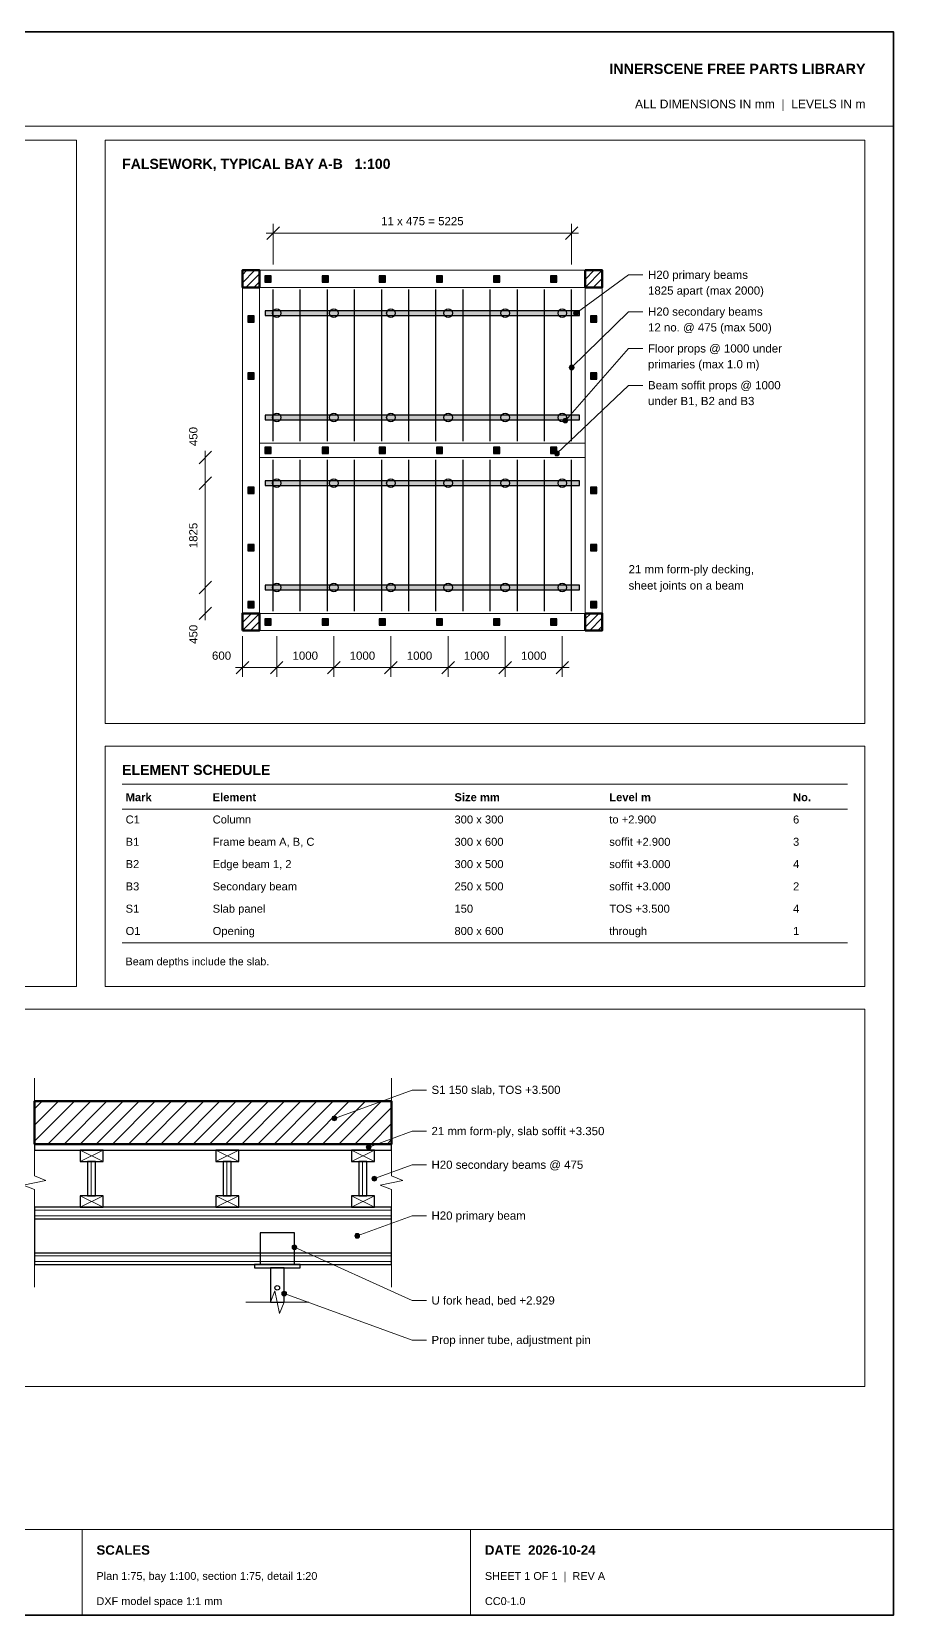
# Paper-space layout 'Layout1' of a CAD drawing. Header units: millimetres. Extents: x 10 to 410, y 10 to 287.
# Drawn here: x 259.2 to 410, y 10 to 287 of the extents above; entities that cross this region are included whole.
import ezdxf
from ezdxf.enums import TextEntityAlignment as Align

# ---------------------------------------------------------------- set-up
doc = ezdxf.new("R2010")
doc.units = ezdxf.units.MM
for name, color, linetype, lineweight, true_color in [('A-BORDER', 7, 'Continuous', 18, 0x6f8794), ('A-DIMS', 7, 'Continuous', 15, 0x46606d), ('A-TEXT', 7, 'Continuous', 15, 0x1b2a33), ('S-CONC', 7, 'Continuous', 50, 0x1f2d36), ('S-CONC-BYD', 7, 'Continuous', 18, 0x5b6b74), ('S-FORM', 7, 'Continuous', 25, 0x8a5a2e), ('S-FORM-HATCH', 7, 'Continuous', 9, 0xc49d77), ('S-HATCH', 7, 'Continuous', 9, 0x9aa5aa), ('S-PROP', 7, 'Continuous', 25, 0x2e5a75)]:
    doc.layers.add(name, color=color, linetype=linetype, lineweight=lineweight, true_color=true_color)
doc.styles.add('STR_BOLD', font='arialbd.ttf')
doc.styles.add('STR_REGULAR', font='arial.ttf')

psp = doc.layouts.get("Layout1")

# ---------------------------------------------------------------- hatches: boundary and pattern name
at = {"layer": 'A-DIMS'}
h = psp.add_hatch(color=256, dxfattribs=at)
edge = h.paths.add_edge_path()
edge.add_arc((354.45, 237.76), 0.42, 0, 360)
h = psp.add_hatch(color=256, dxfattribs=at)
edge = h.paths.add_edge_path()
edge.add_arc((353.68, 228.26), 0.42, 0, 360)
h = psp.add_hatch(color=256, dxfattribs=at)
edge = h.paths.add_edge_path()
edge.add_arc((352.58, 218.98), 0.42, 0, 360)
h = psp.add_hatch(color=256, dxfattribs=at)
edge = h.paths.add_edge_path()
edge.add_arc((351.1, 213.21), 0.42, 0, 360)
h = psp.add_hatch(color=256, dxfattribs=at)
edge = h.paths.add_edge_path()
edge.add_arc((312.15, 96.93), 0.42, 0, 360)
h = psp.add_hatch(color=256, dxfattribs=at)
edge = h.paths.add_edge_path()
edge.add_arc((318.15, 91.91), 0.42, 0, 360)
h = psp.add_hatch(color=256, dxfattribs=at)
edge = h.paths.add_edge_path()
edge.add_arc((319.15, 86.38), 0.42, 0, 360)
h = psp.add_hatch(color=256, dxfattribs=at)
edge = h.paths.add_edge_path()
edge.add_arc((305.15, 74.38), 0.42, 0, 360)
h = psp.add_hatch(color=256, dxfattribs=at)
edge = h.paths.add_edge_path()
edge.add_arc((316.15, 76.38), 0.42, 0, 360)
h = psp.add_hatch(color=256, dxfattribs=at)
edge = h.paths.add_edge_path()
edge.add_arc((303.35, 66.28), 0.42, 0, 360)
at = {"layer": 'S-FORM'}
for points in [[(300.05, 237.36), (355.05, 237.36), (355.05, 238.16), (300.05, 238.16)], [(300.05, 219.11), (355.05, 219.11), (355.05, 219.91), (300.05, 219.91)], [(300.05, 207.61), (355.05, 207.61), (355.05, 208.41), (300.05, 208.41)], [(300.05, 189.36), (355.05, 189.36), (355.05, 190.16), (300.05, 190.16)]]:
    psp.add_hatch(color=256, dxfattribs=at).paths.add_polyline_path(points)
at = {"layer": 'S-PROP'}
for points in [[(300, 243.21), (301.1, 243.21), (301.1, 244.31), (300, 244.31)], [(310, 243.21), (311.1, 243.21), (311.1, 244.31), (310, 244.31)], [(320, 243.21), (321.1, 243.21), (321.1, 244.31), (320, 244.31)], [(330, 243.21), (331.1, 243.21), (331.1, 244.31), (330, 244.31)], [(340, 243.21), (341.1, 243.21), (341.1, 244.31), (340, 244.31)], [(350, 243.21), (351.1, 243.21), (351.1, 244.31), (350, 244.31)], [(297, 236.21), (298.1, 236.21), (298.1, 237.31), (297, 237.31)], [(357, 236.21), (358.1, 236.21), (358.1, 237.31), (357, 237.31)], [(297, 226.21), (298.1, 226.21), (298.1, 227.31), (297, 227.31)], [(357, 226.21), (358.1, 226.21), (358.1, 227.31), (357, 227.31)], [(300, 213.21), (301.1, 213.21), (301.1, 214.31), (300, 214.31)], [(310, 213.21), (311.1, 213.21), (311.1, 214.31), (310, 214.31)], [(320, 213.21), (321.1, 213.21), (321.1, 214.31), (320, 214.31)], [(330, 213.21), (331.1, 213.21), (331.1, 214.31), (330, 214.31)], [(340, 213.21), (341.1, 213.21), (341.1, 214.31), (340, 214.31)], [(350, 213.21), (351.1, 213.21), (351.1, 214.31), (350, 214.31)], [(297, 206.21), (298.1, 206.21), (298.1, 207.31), (297, 207.31)], [(357, 206.21), (358.1, 206.21), (358.1, 207.31), (357, 207.31)], [(297, 196.21), (298.1, 196.21), (298.1, 197.31), (297, 197.31)], [(357, 196.21), (358.1, 196.21), (358.1, 197.31), (357, 197.31)], [(297, 186.21), (298.1, 186.21), (298.1, 187.31), (297, 187.31)], [(357, 186.21), (358.1, 186.21), (358.1, 187.31), (357, 187.31)], [(300, 183.21), (301.1, 183.21), (301.1, 184.31), (300, 184.31)], [(310, 183.21), (311.1, 183.21), (311.1, 184.31), (310, 184.31)], [(320, 183.21), (321.1, 183.21), (321.1, 184.31), (320, 184.31)], [(330, 183.21), (331.1, 183.21), (331.1, 184.31), (330, 184.31)], [(340, 183.21), (341.1, 183.21), (341.1, 184.31), (340, 184.31)], [(350, 183.21), (351.1, 183.21), (351.1, 184.31), (350, 184.31)]]:
    psp.add_hatch(color=256, dxfattribs=at).paths.add_polyline_path(points)

# ---------------------------------------------------------------- linework, layer by layer
at = {"layer": 'A-BORDER'}
for p, q in [((10, 270.5), (410, 270.5)), ((275, 155.4), (402, 155.4)), ((275, 151), (402, 151)), ((275, 127.6), (402, 127.6)), ((10, 25), (410, 25)), ((268, 10), (268, 25)), ((336, 10), (336, 25))]:
    psp.add_line(p, q, dxfattribs=at)
at = {"layer": 'A-BORDER', "lineweight": 35}
psp.add_lwpolyline([(10, 10), (410, 10), (410, 287), (10, 287)], close=True, dxfattribs=at)
at = {"layer": 'A-BORDER'}
for points in [[(15, 120), (267, 120), (267, 268), (15, 268)], [(272, 166), (405, 166), (405, 268), (272, 268)], [(272, 120), (405, 120), (405, 162), (272, 162)], [(192, 50), (405, 50), (405, 116), (192, 116)]]:
    psp.add_lwpolyline(points, close=True, dxfattribs=at)
at = {"layer": 'A-DIMS', "lineweight": 30}
for p, q in [((300.33, 250.66), (302.53, 252.86)), ((352.58, 250.66), (354.78, 252.86)), ((288.45, 211.41), (290.65, 213.61)), ((288.45, 206.91), (290.65, 209.11)), ((288.45, 206.91), (290.65, 209.11)), ((288.45, 188.66), (290.65, 190.86)), ((288.45, 188.66), (290.65, 190.86)), ((288.45, 184.16), (290.65, 186.36)), ((294.95, 174.66), (297.15, 176.86)), ((300.95, 174.66), (303.15, 176.86)), ((300.95, 174.66), (303.15, 176.86)), ((310.95, 174.66), (313.15, 176.86)), ((310.95, 174.66), (313.15, 176.86)), ((320.95, 174.66), (323.15, 176.86)), ((320.95, 174.66), (323.15, 176.86)), ((330.95, 174.66), (333.15, 176.86)), ((330.95, 174.66), (333.15, 176.86)), ((340.95, 174.66), (343.15, 176.86)), ((340.95, 174.66), (343.15, 176.86)), ((350.95, 174.66), (353.15, 176.86))]:
    psp.add_line(p, q, dxfattribs=at)
at = {"layer": 'A-DIMS'}
for p, q in [((301.43, 246.26), (301.43, 253.36)), ((353.68, 246.26), (353.68, 253.36)), ((300.23, 251.76), (354.88, 251.76)), ((289.55, 206.81), (289.55, 213.71)), ((289.55, 188.56), (289.55, 209.21)), ((289.55, 184.06), (289.55, 190.96)), ((296.05, 181.26), (296.05, 174.16)), ((302.05, 181.26), (302.05, 174.16)), ((302.05, 181.26), (302.05, 174.16)), ((312.05, 181.26), (312.05, 174.16)), ((312.05, 181.26), (312.05, 174.16)), ((322.05, 181.26), (322.05, 174.16)), ((322.05, 181.26), (322.05, 174.16)), ((332.05, 181.26), (332.05, 174.16)), ((332.05, 181.26), (332.05, 174.16)), ((342.05, 181.26), (342.05, 174.16)), ((342.05, 181.26), (342.05, 174.16)), ((352.05, 181.26), (352.05, 174.16)), ((294.85, 175.76), (303.25, 175.76)), ((300.85, 175.76), (313.25, 175.76)), ((310.85, 175.76), (323.25, 175.76)), ((320.85, 175.76), (333.25, 175.76)), ((330.85, 175.76), (343.25, 175.76)), ((340.85, 175.76), (353.25, 175.76))]:
    psp.add_line(p, q, dxfattribs=at)
for points in [[(366.15, 244.44), (363.65, 244.44), (354.45, 237.76)], [(366.15, 238), (363.65, 238), (353.68, 228.26)], [(366.15, 231.56), (363.65, 231.56), (352.58, 218.98)], [(366.15, 225.12), (363.65, 225.12), (351.1, 213.21)], [(259.65, 67.38), (259.65, 84.46), (257.65, 85.26), (261.65, 86.06), (259.65, 86.86), (259.65, 103.93)], [(322.15, 67.38), (322.15, 84.46), (320.15, 85.26), (324.15, 86.06), (322.15, 86.86), (322.15, 103.93)], [(328.25, 101.88), (325.75, 101.88), (312.15, 96.93)], [(328.25, 94.67), (325.75, 94.67), (318.15, 91.91)], [(328.25, 88.78), (325.75, 88.78), (319.15, 86.38)], [(328.25, 79.88), (325.75, 79.88), (316.15, 76.38)], [(328.25, 65.04), (325.75, 65.04), (305.15, 74.38)], [(296.65, 64.78), (300.95, 64.78), (301.75, 66.78), (302.55, 62.78), (303.35, 64.78), (307.65, 64.78)], [(328.25, 58.13), (325.75, 58.13), (303.35, 66.28)]]:
    psp.add_lwpolyline(points, dxfattribs=at)
for centre in [(354.45, 237.76), (353.68, 228.26), (352.58, 218.98), (351.1, 213.21), (312.15, 96.93), (318.15, 91.91), (319.15, 86.38), (305.15, 74.38), (316.15, 76.38), (303.35, 66.28)]:
    psp.add_circle(centre, 0.42, dxfattribs=at)
at = {"layer": 'S-CONC'}
for points in [[(296.05, 242.26), (299.05, 242.26), (299.05, 245.26), (296.05, 245.26)], [(356.05, 242.26), (359.05, 242.26), (359.05, 245.26), (356.05, 245.26)], [(296.05, 182.26), (299.05, 182.26), (299.05, 185.26), (296.05, 185.26)], [(356.05, 182.26), (359.05, 182.26), (359.05, 185.26), (356.05, 185.26)], [(259.65, 92.43), (322.15, 92.43), (322.15, 99.93), (259.65, 99.93)]]:
    psp.add_lwpolyline(points, close=True, dxfattribs=at)
at = {"layer": 'S-CONC-BYD'}
for p, q in [((299.05, 185.26), (299.05, 242.26)), ((299.05, 242.26), (356.05, 242.26)), ((356.05, 185.26), (356.05, 242.26)), ((299.05, 215.01), (356.05, 215.01)), ((299.05, 212.51), (356.05, 212.51)), ((299.05, 185.26), (356.05, 185.26))]:
    psp.add_line(p, q, dxfattribs=at)
psp.add_lwpolyline([(296.05, 182.26), (359.05, 182.26), (359.05, 245.26), (296.05, 245.26)], close=True, dxfattribs=at)
at = {"layer": 'S-FORM'}
for p, q in [((301.43, 215.38), (301.43, 241.88)), ((306.18, 215.38), (306.18, 241.88)), ((310.93, 215.38), (310.93, 241.88)), ((315.68, 215.38), (315.68, 241.88)), ((320.43, 215.38), (320.43, 241.88)), ((325.18, 215.38), (325.18, 241.88)), ((329.93, 215.38), (329.93, 241.88)), ((334.68, 215.38), (334.68, 241.88)), ((339.43, 215.38), (339.43, 241.88)), ((344.18, 215.38), (344.18, 241.88)), ((348.93, 215.38), (348.93, 241.88)), ((353.68, 215.38), (353.68, 241.88)), ((301.43, 185.63), (301.43, 212.13)), ((306.18, 185.63), (306.18, 212.13)), ((310.93, 185.63), (310.93, 212.13)), ((315.68, 185.63), (315.68, 212.13)), ((320.43, 185.63), (320.43, 212.13)), ((325.18, 185.63), (325.18, 212.13)), ((329.93, 185.63), (329.93, 212.13)), ((334.68, 185.63), (334.68, 212.13)), ((339.43, 185.63), (339.43, 212.13)), ((344.18, 185.63), (344.18, 212.13)), ((348.93, 185.63), (348.93, 212.13)), ((353.68, 185.63), (353.68, 212.13)), ((259.65, 79.38), (322.15, 79.38)), ((259.65, 73.38), (322.15, 73.38))]:
    psp.add_line(p, q, dxfattribs=at)
for points in [[(300.05, 237.36), (355.05, 237.36), (355.05, 238.16), (300.05, 238.16)], [(300.05, 219.11), (355.05, 219.11), (355.05, 219.91), (300.05, 219.91)], [(300.05, 207.61), (355.05, 207.61), (355.05, 208.41), (300.05, 208.41)], [(300.05, 189.36), (355.05, 189.36), (355.05, 190.16), (300.05, 190.16)], [(259.65, 91.38), (322.15, 91.38), (322.15, 92.43), (259.65, 92.43)], [(267.65, 89.38), (271.65, 89.38), (271.65, 91.38), (267.65, 91.38)], [(268.95, 83.38), (270.35, 83.38), (270.35, 89.38), (268.95, 89.38)], [(291.4, 89.38), (295.4, 89.38), (295.4, 91.38), (291.4, 91.38)], [(292.7, 83.38), (294.1, 83.38), (294.1, 89.38), (292.7, 89.38)], [(315.15, 89.38), (319.15, 89.38), (319.15, 91.38), (315.15, 91.38)], [(316.45, 83.38), (317.85, 83.38), (317.85, 89.38), (316.45, 89.38)], [(267.65, 81.38), (271.65, 81.38), (271.65, 83.38), (267.65, 83.38)], [(291.4, 81.38), (295.4, 81.38), (295.4, 83.38), (291.4, 83.38)], [(315.15, 81.38), (319.15, 81.38), (319.15, 83.38), (315.15, 83.38)], [(259.65, 71.38), (322.15, 71.38), (322.15, 81.38), (259.65, 81.38)]]:
    psp.add_lwpolyline(points, close=True, dxfattribs=at)
at = {"layer": 'S-FORM-HATCH'}
for p, q in [((267.65, 89.38), (271.65, 91.38)), ((267.65, 91.38), (271.65, 89.38)), ((269.55, 83.38), (269.55, 89.38)), ((291.4, 89.38), (295.4, 91.38)), ((291.4, 91.38), (295.4, 89.38)), ((293.3, 83.38), (293.3, 89.38)), ((315.15, 89.38), (319.15, 91.38)), ((315.15, 91.38), (319.15, 89.38)), ((317.05, 83.38), (317.05, 89.38)), ((267.65, 81.38), (271.65, 83.38)), ((267.65, 83.38), (271.65, 81.38)), ((291.4, 81.38), (295.4, 83.38)), ((291.4, 83.38), (295.4, 81.38)), ((315.15, 81.38), (319.15, 83.38)), ((315.15, 83.38), (319.15, 81.38)), ((259.65, 80.88), (322.15, 80.88)), ((259.65, 79.88), (322.15, 79.88)), ((259.65, 72.88), (322.15, 72.88)), ((259.65, 71.88), (322.15, 71.88))]:
    psp.add_line(p, q, dxfattribs=at)
at = {"layer": 'S-HATCH'}
for p, q in [((296.05, 243.07), (298.24, 245.26)), ((296.05, 244.49), (296.83, 245.26)), ((296.66, 242.26), (299.05, 244.66)), ((356.05, 242.26), (359.05, 245.26)), ((356.05, 243.67), (357.64, 245.26)), ((356.05, 245.09), (356.22, 245.26)), ((357.47, 242.26), (359.05, 243.85)), ((298.07, 242.26), (299.05, 243.24)), ((358.88, 242.26), (359.05, 242.43)), ((296.05, 182.26), (299.05, 185.26)), ((296.05, 183.67), (297.64, 185.26)), ((296.05, 185.09), (296.22, 185.26)), ((297.47, 182.26), (299.05, 183.85)), ((356.05, 182.86), (358.45, 185.26)), ((356.05, 184.28), (357.04, 185.26)), ((356.86, 182.26), (359.05, 184.45)), ((358.28, 182.26), (359.05, 183.03)), ((298.88, 182.26), (299.05, 182.43)), ((259.65, 92.92), (266.66, 99.93)), ((259.65, 95.75), (263.83, 99.93)), ((259.65, 98.58), (261, 99.93)), ((261.99, 92.43), (269.49, 99.93)), ((264.82, 92.43), (272.32, 99.93)), ((267.65, 92.43), (275.15, 99.93)), ((270.47, 92.43), (277.97, 99.93)), ((273.3, 92.43), (280.8, 99.93)), ((276.13, 92.43), (283.63, 99.93)), ((278.96, 92.43), (286.46, 99.93)), ((281.79, 92.43), (289.29, 99.93)), ((284.62, 92.43), (292.12, 99.93)), ((287.45, 92.43), (294.95, 99.93)), ((290.27, 92.43), (297.77, 99.93)), ((293.1, 92.43), (300.6, 99.93)), ((295.93, 92.43), (303.43, 99.93)), ((298.76, 92.43), (306.26, 99.93)), ((301.59, 92.43), (309.09, 99.93)), ((304.42, 92.43), (311.92, 99.93)), ((307.24, 92.43), (314.74, 99.93)), ((310.07, 92.43), (317.57, 99.93)), ((312.9, 92.43), (320.4, 99.93)), ((315.73, 92.43), (322.15, 98.85)), ((318.56, 92.43), (322.15, 96.02)), ((321.39, 92.43), (322.15, 93.2))]:
    psp.add_line(p, q, dxfattribs=at)
at = {"layer": 'S-PROP'}
for points in [[(300, 243.21), (301.1, 243.21), (301.1, 244.31), (300, 244.31)], [(310, 243.21), (311.1, 243.21), (311.1, 244.31), (310, 244.31)], [(320, 243.21), (321.1, 243.21), (321.1, 244.31), (320, 244.31)], [(330, 243.21), (331.1, 243.21), (331.1, 244.31), (330, 244.31)], [(340, 243.21), (341.1, 243.21), (341.1, 244.31), (340, 244.31)], [(350, 243.21), (351.1, 243.21), (351.1, 244.31), (350, 244.31)], [(297, 236.21), (298.1, 236.21), (298.1, 237.31), (297, 237.31)], [(357, 236.21), (358.1, 236.21), (358.1, 237.31), (357, 237.31)], [(297, 226.21), (298.1, 226.21), (298.1, 227.31), (297, 227.31)], [(357, 226.21), (358.1, 226.21), (358.1, 227.31), (357, 227.31)], [(300, 213.21), (301.1, 213.21), (301.1, 214.31), (300, 214.31)], [(310, 213.21), (311.1, 213.21), (311.1, 214.31), (310, 214.31)], [(320, 213.21), (321.1, 213.21), (321.1, 214.31), (320, 214.31)], [(330, 213.21), (331.1, 213.21), (331.1, 214.31), (330, 214.31)], [(340, 213.21), (341.1, 213.21), (341.1, 214.31), (340, 214.31)], [(350, 213.21), (351.1, 213.21), (351.1, 214.31), (350, 214.31)], [(297, 206.21), (298.1, 206.21), (298.1, 207.31), (297, 207.31)], [(357, 206.21), (358.1, 206.21), (358.1, 207.31), (357, 207.31)], [(297, 196.21), (298.1, 196.21), (298.1, 197.31), (297, 197.31)], [(357, 196.21), (358.1, 196.21), (358.1, 197.31), (357, 197.31)], [(297, 186.21), (298.1, 186.21), (298.1, 187.31), (297, 187.31)], [(357, 186.21), (358.1, 186.21), (358.1, 187.31), (357, 187.31)], [(300, 183.21), (301.1, 183.21), (301.1, 184.31), (300, 184.31)], [(310, 183.21), (311.1, 183.21), (311.1, 184.31), (310, 184.31)], [(320, 183.21), (321.1, 183.21), (321.1, 184.31), (320, 184.31)], [(330, 183.21), (331.1, 183.21), (331.1, 184.31), (330, 184.31)], [(340, 183.21), (341.1, 183.21), (341.1, 184.31), (340, 184.31)], [(350, 183.21), (351.1, 183.21), (351.1, 184.31), (350, 184.31)], [(299.15, 71.38), (305.15, 71.38), (305.15, 76.88), (299.15, 76.88)], [(298.15, 70.78), (306.15, 70.78), (306.15, 71.38), (298.15, 71.38)], [(300.95, 64.78), (303.35, 64.78), (303.35, 70.78), (300.95, 70.78)]]:
    psp.add_lwpolyline(points, close=True, dxfattribs=at)
for centre, radius in [((302.05, 237.76), 0.75), ((312.05, 237.76), 0.75), ((322.05, 237.76), 0.75), ((332.05, 237.76), 0.75), ((342.05, 237.76), 0.75), ((352.05, 237.76), 0.75), ((302.05, 219.51), 0.75), ((312.05, 219.51), 0.75), ((322.05, 219.51), 0.75), ((332.05, 219.51), 0.75), ((342.05, 219.51), 0.75), ((352.05, 219.51), 0.75), ((302.05, 208.01), 0.75), ((312.05, 208.01), 0.75), ((322.05, 208.01), 0.75), ((332.05, 208.01), 0.75), ((342.05, 208.01), 0.75), ((352.05, 208.01), 0.75), ((302.05, 189.76), 0.75), ((312.05, 189.76), 0.75), ((322.05, 189.76), 0.75), ((332.05, 189.76), 0.75), ((342.05, 189.76), 0.75), ((352.05, 189.76), 0.75), ((302.15, 67.28), 0.4)]:
    psp.add_circle(centre, radius, dxfattribs=at)

# ---------------------------------------------------------------- texts
at = {"layer": 'A-DIMS', "style": 'STR_REGULAR'}
for s, p in [('11 x 475 = 5225', (327.55, 253.14)), ('1000', (307.05, 177.14)), ('1000', (317.05, 177.14)), ('1000', (327.05, 177.14)), ('1000', (337.05, 177.14)), ('1000', (347.05, 177.14))]:
    psp.add_text(s, height=1.436, dxfattribs=at).set_placement(p, align=Align.CENTER)
for p in [(288.17, 214.51), (288.17, 179.92)]:
    psp.add_text('450', height=1.436, rotation=90, dxfattribs=at).set_placement(p)
psp.add_text('1825', height=1.436, rotation=90, dxfattribs=at).set_placement((288.17, 198.88), align=Align.CENTER)
psp.add_text('600', height=1.436, dxfattribs=at).set_placement((290.72, 177.14))
at = {"layer": 'A-TEXT'}
for s, height, style, p in [('INNERSCENE FREE PARTS LIBRARY', 1.795, 'STR_BOLD', (360.27, 279.6)), ('ALL DIMENSIONS IN mm  |  LEVELS IN m', 1.5078, 'STR_REGULAR', (364.78, 273.6)), ('FALSEWORK, TYPICAL BAY A-B   1:100', 1.7591, 'STR_BOLD', (275, 263)), ('H20 primary beams', 1.436, 'STR_REGULAR', (367.05, 243.76)), ('1825 apart (max 2000)', 1.436, 'STR_REGULAR', (367.05, 241)), ('H20 secondary beams', 1.436, 'STR_REGULAR', (367.05, 237.32)), ('12 no. @ 475 (max 500)', 1.436, 'STR_REGULAR', (367.05, 234.56)), ('Floor props @ 1000 under', 1.436, 'STR_REGULAR', (367.05, 230.88)), ('primaries (max 1.0 m)', 1.436, 'STR_REGULAR', (367.05, 228.12)), ('Beam soffit props @ 1000', 1.436, 'STR_REGULAR', (367.05, 224.44)), ('under B1, B2 and B3', 1.436, 'STR_REGULAR', (367.05, 221.68)), ('21 mm form-ply decking,', 1.436, 'STR_REGULAR', (363.65, 192.26)), ('sheet joints on a beam', 1.436, 'STR_REGULAR', (363.65, 189.42)), ('ELEMENT SCHEDULE', 1.7591, 'STR_BOLD', (275, 157)), ('Mark', 1.4, 'STR_BOLD', (275.6, 152.4)), ('Element', 1.4, 'STR_BOLD', (290.84, 152.4)), ('Size mm', 1.4, 'STR_BOLD', (333.17, 152.4)), ('Level m', 1.4, 'STR_BOLD', (360.27, 152.4)), ('No.', 1.4, 'STR_BOLD', (392.44, 152.4)), ('C1', 1.4, 'STR_REGULAR', (275.6, 148.5)), ('Column', 1.4, 'STR_REGULAR', (290.84, 148.5)), ('300 x 300', 1.4, 'STR_REGULAR', (333.17, 148.5)), ('to +2.900', 1.4, 'STR_REGULAR', (360.27, 148.5)), ('6', 1.4, 'STR_REGULAR', (392.44, 148.5)), ('B1', 1.4, 'STR_REGULAR', (275.6, 144.6)), ('Frame beam A, B, C', 1.4001, 'STR_REGULAR', (290.84, 144.6)), ('300 x 600', 1.4, 'STR_REGULAR', (333.17, 144.6)), ('soffit +2.900', 1.4001, 'STR_REGULAR', (360.27, 144.6)), ('3', 1.4, 'STR_REGULAR', (392.44, 144.6)), ('B2', 1.4, 'STR_REGULAR', (275.6, 140.7)), ('Edge beam 1, 2', 1.4001, 'STR_REGULAR', (290.84, 140.7)), ('300 x 500', 1.4, 'STR_REGULAR', (333.17, 140.7)), ('soffit +3.000', 1.4001, 'STR_REGULAR', (360.27, 140.7)), ('4', 1.4, 'STR_REGULAR', (392.44, 140.7)), ('B3', 1.4, 'STR_REGULAR', (275.6, 136.8)), ('Secondary beam', 1.4001, 'STR_REGULAR', (290.84, 136.8)), ('250 x 500', 1.4, 'STR_REGULAR', (333.17, 136.8)), ('soffit +3.000', 1.4001, 'STR_REGULAR', (360.27, 136.8)), ('2', 1.4, 'STR_REGULAR', (392.44, 136.8)), ('S1', 1.4, 'STR_REGULAR', (275.6, 132.9)), ('Slab panel', 1.4, 'STR_REGULAR', (290.84, 132.9)), ('150', 1.4, 'STR_REGULAR', (333.17, 132.9)), ('TOS +3.500', 1.4, 'STR_REGULAR', (360.27, 132.9)), ('4', 1.4, 'STR_REGULAR', (392.44, 132.9)), ('O1', 1.4, 'STR_REGULAR', (275.6, 129)), ('Opening', 1.4, 'STR_REGULAR', (290.84, 129)), ('800 x 600', 1.4, 'STR_REGULAR', (333.17, 129)), ('through', 1.4, 'STR_REGULAR', (360.27, 129)), ('1', 1.4, 'STR_REGULAR', (392.44, 129)), ('Beam depths include the slab.', 1.3441, 'STR_REGULAR', (275.6, 123.7)), ('S1 150 slab, TOS +3.500', 1.436, 'STR_REGULAR', (329.15, 101.2)), ('21 mm form-ply, slab soffit +3.350', 1.436, 'STR_REGULAR', (329.15, 93.99)), ('H20 secondary beams @ 475', 1.436, 'STR_REGULAR', (329.15, 88.1)), ('H20 primary beam', 1.436, 'STR_REGULAR', (329.15, 79.2)), ('U fork head, bed +2.929', 1.436, 'STR_REGULAR', (329.15, 64.36)), ('Prop inner tube, adjustment pin', 1.436, 'STR_REGULAR', (329.15, 57.45)), ('SCALES', 1.651, 'STR_BOLD', (270.5, 20.6)), ('DATE  2026-10-24', 1.6514, 'STR_BOLD', (338.5, 20.6)), ('Plan 1:75, bay 1:100, section 1:75, detail 1:20', 1.3642, 'STR_REGULAR', (270.5, 16.2)), ('SHEET 1 OF 1  |  REV A', 1.3642, 'STR_REGULAR', (338.5, 16.2)), ('DXF model space 1:1 mm', 1.3642, 'STR_REGULAR', (270.5, 11.8)), ('CC0-1.0', 1.364, 'STR_REGULAR', (338.5, 11.8))]:
    psp.add_text(s, height=height, dxfattribs=dict(at, style=style)).set_placement(p)

doc.saveas('drawing.dxf')
